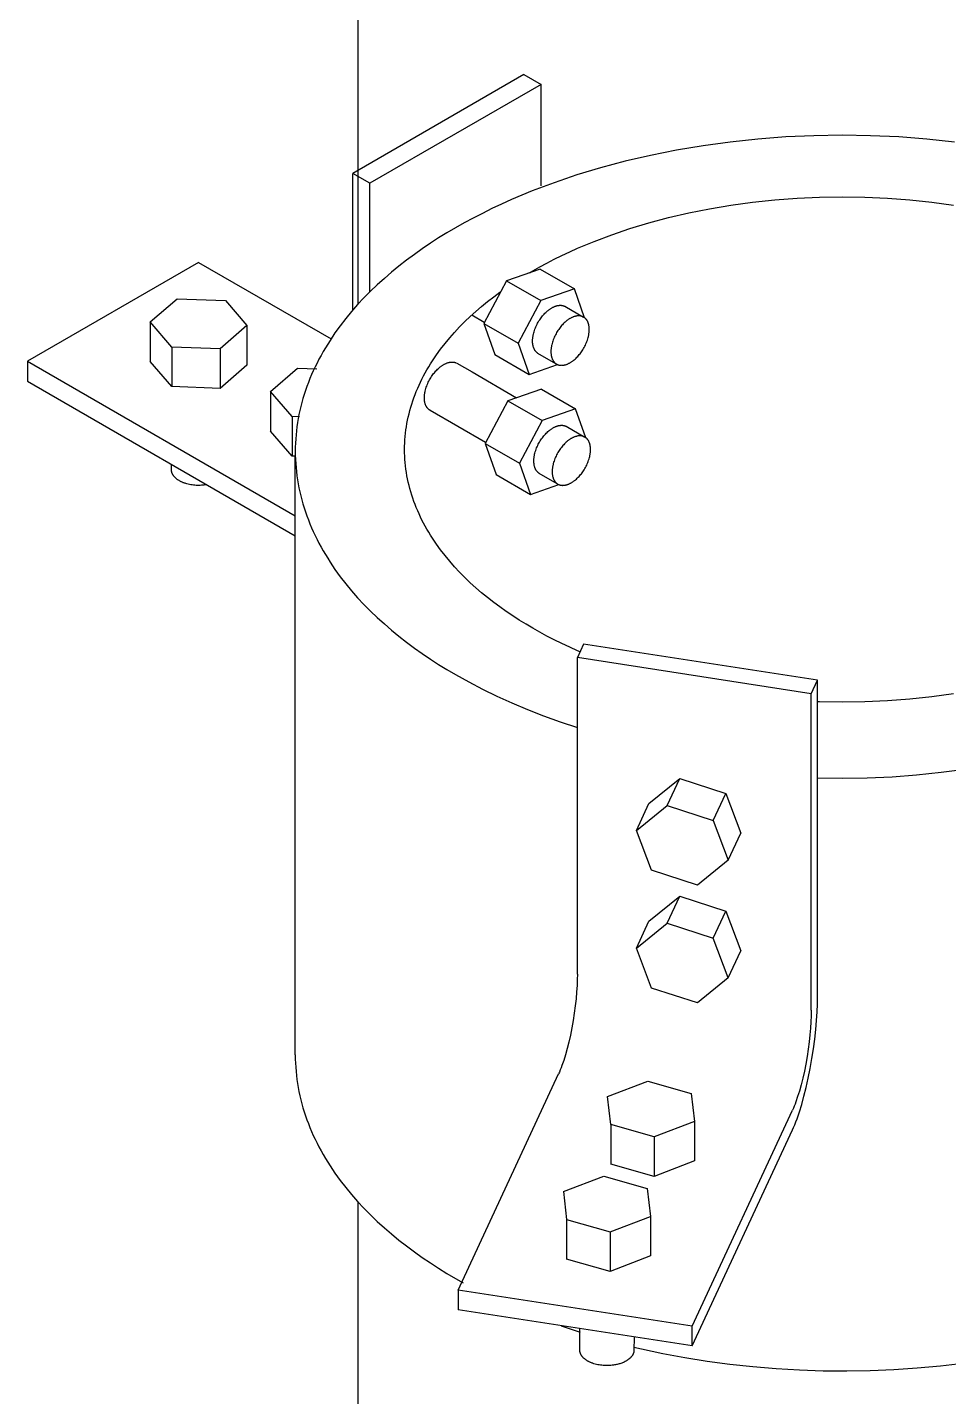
# Model space of a CAD drawing. Header units: millimetres. Extents: x 3.1 to 23.9, y 2.6 to 13.
# Drawn here: x 22.0309 to 22.2211, y 6.3739 to 6.6565 of the extents above; entities that cross this region are included whole.
import ezdxf

# ---------------------------------------------------------------- set-up
doc = ezdxf.new("R2010")
doc.units = ezdxf.units.MM
doc.linetypes.add('ACAD_ISO02W100', pattern=[15, 12, -3])
doc.layers.add('0.2', color=6, linetype='Continuous', lineweight=15)
doc.layers.add('0.3', color=4, linetype='Continuous', lineweight=20)

msp = doc.modelspace()

# ---------------------------------------------------------------- linework, layer by layer
at = {"layer": '0.2', "linetype": 'ACAD_ISO02W100', "lineweight": -3, "ltscale": 0.008}
for p, q in [((22.0992, 7.29625), (22.09914, 6.59927)), ((22.09913, 6.41413), (22.09906, 5.65793))]:
    msp.add_line(p, q, dxfattribs=at)
at = {"layer": '0.3', "lineweight": -3}
for points in [[(22.13346, 6.64675), (22.0981, 6.62634)], [(22.13699, 6.64471), (22.10164, 6.6243)], [(22.13346, 6.64675), (22.13699, 6.64471)], [(22.13699, 6.62381), (22.13699, 6.64471)], [(22.22232, 6.63282), (22.21662, 6.63343), (22.21084, 6.63386), (22.20502, 6.63412), (22.19918, 6.63421), (22.19333, 6.63412), (22.18751, 6.63386), (22.18174, 6.63343), (22.17604, 6.63282), (22.17042, 6.63206), (22.16492, 6.63114), (22.15955, 6.63006), (22.15432, 6.62884), (22.14926, 6.62749), (22.14437, 6.62602), (22.13968, 6.62443), (22.13518, 6.62273), (22.13301, 6.62185), (22.13089, 6.62094), (22.12883, 6.62001), (22.12682, 6.61907), (22.12486, 6.6181), (22.12296, 6.61712), (22.12111, 6.61612), (22.11932, 6.61511)], [(22.0981, 6.5981), (22.0981, 6.62634)], [(22.10164, 6.6243), (22.0981, 6.62634)], [(22.10164, 6.60187), (22.10164, 6.6243)], [(22.13528, 6.60623), (22.13671, 6.60703), (22.13819, 6.60783), (22.13971, 6.60862), (22.14128, 6.60939), (22.14289, 6.61015), (22.14454, 6.61089), (22.14623, 6.61161), (22.14797, 6.61232), (22.15157, 6.61368), (22.15532, 6.61495), (22.15923, 6.61613), (22.16328, 6.61721), (22.16746, 6.61819), (22.17176, 6.61905), (22.17616, 6.61978), (22.18065, 6.6204), (22.18522, 6.62088), (22.18984, 6.62123), (22.19449, 6.62143), (22.19917, 6.6215), (22.20384, 6.62143), (22.2085, 6.62123), (22.21312, 6.62088), (22.21768, 6.6204), (22.22217, 6.61978)], [(22.11932, 6.61511), (22.11756, 6.61407), (22.11584, 6.61301), (22.11413, 6.61191), (22.11246, 6.61078), (22.11082, 6.60962), (22.10922, 6.60843), (22.10765, 6.6072), (22.10612, 6.60595), (22.10463, 6.60467), (22.10318, 6.60335), (22.10178, 6.60201), (22.10042, 6.60064), (22.09912, 6.59925), (22.09787, 6.59782), (22.09667, 6.59637), (22.09553, 6.5949), (22.09444, 6.5934), (22.09342, 6.59188), (22.09293, 6.59112), (22.09246, 6.59034), (22.092, 6.58956), (22.09156, 6.58878), (22.09113, 6.58799), (22.09073, 6.5872), (22.09033, 6.5864), (22.08996, 6.5856), (22.0896, 6.5848), (22.08926, 6.58399), (22.08894, 6.58318), (22.08863, 6.58236), (22.08835, 6.58154), (22.08808, 6.58072), (22.08782, 6.5799), (22.08759, 6.57907), (22.08738, 6.57824), (22.08718, 6.57741), (22.087, 6.57657), (22.08684, 6.57574), (22.0867, 6.5749), (22.08658, 6.57406), (22.08647, 6.57322), (22.08639, 6.57238), (22.08632, 6.57153), (22.08627, 6.57069), (22.08625, 6.56985), (22.08624, 6.569)], [(22.06628, 6.60797), (22.03093, 6.58756)], [(22.06628, 6.60797), (22.09362, 6.59219)], [(22.13679, 6.60659), (22.12985, 6.60418)], [(22.13462, 6.60584), (22.13528, 6.60623)], [(22.13679, 6.60659), (22.14386, 6.60251)], [(22.12985, 6.60418), (22.12519, 6.59535)], [(22.12985, 6.60418), (22.13692, 6.6001)], [(22.14386, 6.60251), (22.13692, 6.6001)], [(22.14597, 6.59655), (22.14386, 6.60251)], [(22.05629, 6.59568), (22.06185, 6.60048)], [(22.06185, 6.60048), (22.07183, 6.60011)], [(22.07183, 6.60011), (22.07625, 6.59493)], [(22.14503, 6.52758), (22.14454, 6.52779), (22.14289, 6.52853), (22.14128, 6.52929), (22.13971, 6.53006), (22.13819, 6.53084), (22.13671, 6.53164), (22.13528, 6.53245), (22.13388, 6.53328), (22.13249, 6.53413), (22.13113, 6.53501), (22.1298, 6.53592), (22.12848, 6.53685), (22.1272, 6.5378), (22.12594, 6.53878), (22.12472, 6.53978), (22.12353, 6.54081), (22.12237, 6.54186), (22.12125, 6.54293), (22.12016, 6.54403), (22.11912, 6.54514), (22.11812, 6.54628), (22.11716, 6.54744), (22.11625, 6.54862), (22.11538, 6.54982), (22.11456, 6.55103), (22.11417, 6.55165), (22.11379, 6.55227), (22.11342, 6.55289), (22.11307, 6.55351), (22.11273, 6.55415), (22.1124, 6.55478), (22.11209, 6.55542), (22.11179, 6.55606), (22.11151, 6.5567), (22.11123, 6.55735), (22.11098, 6.558), (22.11073, 6.55865), (22.1105, 6.5593), (22.11029, 6.55996), (22.11008, 6.56062), (22.1099, 6.56128), (22.10973, 6.56195), (22.10957, 6.56261), (22.10943, 6.56328), (22.1093, 6.56395), (22.10918, 6.56462), (22.10909, 6.56529), (22.109, 6.56597), (22.10894, 6.56664), (22.10888, 6.56731), (22.10884, 6.56799), (22.10882, 6.56866), (22.10881, 6.56934), (22.10882, 6.57001), (22.10884, 6.57069), (22.10888, 6.57136), (22.10894, 6.57204), (22.109, 6.57271), (22.10909, 6.57338), (22.10918, 6.57406), (22.1093, 6.57473), (22.10943, 6.5754), (22.10957, 6.57606), (22.10973, 6.57673), (22.1099, 6.57739), (22.11008, 6.57806), (22.11029, 6.57872), (22.1105, 6.57937), (22.11073, 6.58003), (22.11098, 6.58068), (22.11123, 6.58133), (22.11151, 6.58198), (22.11179, 6.58262), (22.11209, 6.58326), (22.1124, 6.5839), (22.11273, 6.58453), (22.11307, 6.58516), (22.11342, 6.58579), (22.11379, 6.58641), (22.11417, 6.58703), (22.11456, 6.58764), (22.11538, 6.58886), (22.11625, 6.59006), (22.11716, 6.59124), (22.11812, 6.5924), (22.11912, 6.59353), (22.12016, 6.59465), (22.12125, 6.59575), (22.12237, 6.59682), (22.12353, 6.59787), (22.12472, 6.5989), (22.12594, 6.5999), (22.1272, 6.60088), (22.12848, 6.60183), (22.12869, 6.60198)], [(22.13692, 6.6001), (22.13226, 6.59127)], [(22.12525, 6.5956), (22.12267, 6.59709)], [(22.13635, 6.58919), (22.13632, 6.58922), (22.13628, 6.58925), (22.13624, 6.58927), (22.1362, 6.5893), (22.13616, 6.58933), (22.13613, 6.58936), (22.13609, 6.58939), (22.13606, 6.58942), (22.13603, 6.58945), (22.13599, 6.58948), (22.13596, 6.58952), (22.13593, 6.58955), (22.1359, 6.58958), (22.13587, 6.58962), (22.13584, 6.58965), (22.13581, 6.58969), (22.13577, 6.58975), (22.13572, 6.58982), (22.13568, 6.58988), (22.13564, 6.58995), (22.1356, 6.59002), (22.13556, 6.5901), (22.13553, 6.59018), (22.13549, 6.59026), (22.13546, 6.59034), (22.13543, 6.59043), (22.1354, 6.59051), (22.13538, 6.5906), (22.13535, 6.5907), (22.13533, 6.59079), (22.13531, 6.59089), (22.13529, 6.59099), (22.13528, 6.5911), (22.13526, 6.5912), (22.13525, 6.59131), (22.13525, 6.59142), (22.13524, 6.59153), (22.13524, 6.59165), (22.13524, 6.59176), (22.13524, 6.59188), (22.13524, 6.592), (22.13525, 6.59212), (22.13526, 6.59225), (22.13527, 6.59237), (22.13529, 6.5925), (22.1353, 6.59262), (22.13532, 6.59275), (22.13535, 6.59288), (22.13537, 6.59301), (22.1354, 6.59314), (22.13547, 6.5934), (22.13554, 6.59366), (22.13562, 6.59392), (22.13571, 6.59418), (22.13581, 6.59444), (22.13592, 6.5947), (22.13604, 6.59495), (22.13616, 6.5952), (22.13628, 6.59544), (22.13642, 6.59567), (22.13655, 6.5959), (22.1367, 6.59612), (22.13684, 6.59633), (22.13699, 6.59654), (22.13714, 6.59673), (22.13729, 6.59692), (22.13745, 6.59711), (22.13761, 6.5973), (22.13779, 6.59748), (22.13796, 6.59765), (22.13815, 6.59782), (22.13833, 6.59798), (22.13843, 6.59806), (22.13852, 6.59814), (22.13862, 6.59821), (22.13872, 6.59828), (22.13882, 6.59835), (22.13892, 6.59842), (22.13902, 6.59848), (22.13912, 6.59854), (22.13922, 6.5986), (22.13932, 6.59866), (22.13942, 6.59871), (22.13952, 6.59876), (22.13963, 6.59881), (22.13973, 6.59885), (22.13983, 6.59889), (22.13993, 6.59893), (22.14003, 6.59897), (22.14013, 6.599), (22.14023, 6.59903), (22.14033, 6.59905), (22.14042, 6.59907), (22.14052, 6.59909), (22.14062, 6.5991), (22.14071, 6.59911), (22.14076, 6.59912), (22.1408, 6.59912), (22.14085, 6.59912), (22.1409, 6.59913), (22.14094, 6.59913), (22.14099, 6.59913), (22.14103, 6.59913), (22.14108, 6.59912), (22.14112, 6.59912), (22.14116, 6.59912), (22.14121, 6.59911), (22.14125, 6.59911), (22.14129, 6.5991), (22.14134, 6.5991), (22.14138, 6.59909), (22.14142, 6.59908), (22.14146, 6.59907), (22.1415, 6.59906), (22.14154, 6.59905), (22.14158, 6.59904), (22.14162, 6.59903), (22.14166, 6.59902), (22.14169, 6.599), (22.14173, 6.59899), (22.14177, 6.59897), (22.14181, 6.59896), (22.14184, 6.59894), (22.14188, 6.59893), (22.14191, 6.59891), (22.14195, 6.59889), (22.14198, 6.59887), (22.14201, 6.59885)], [(22.14191, 6.59891), (22.14578, 6.59668)], [(22.06072, 6.5905), (22.05629, 6.59568)], [(22.05629, 6.59568), (22.05629, 6.58751)], [(22.07625, 6.59493), (22.0707, 6.59013)], [(22.07625, 6.59493), (22.07625, 6.58676)], [(22.12519, 6.59535), (22.12746, 6.58893)], [(22.12519, 6.59535), (22.13226, 6.59127)], [(22.13226, 6.59127), (22.13453, 6.58485)], [(22.06072, 6.5905), (22.06072, 6.58234)], [(22.0707, 6.59013), (22.06072, 6.5905)], [(22.0707, 6.59013), (22.0707, 6.58196)], [(22.12746, 6.58893), (22.13453, 6.58485)], [(22.13627, 6.58925), (22.13994, 6.58713)], [(22.13652, 6.5891), (22.13652, 6.5891)], [(22.03093, 6.58756), (22.08624, 6.55563)], [(22.03093, 6.58756), (22.03093, 6.58348)], [(22.03447, 6.58552), (22.03446, 6.58552)], [(22.06072, 6.58234), (22.05629, 6.58751)], [(22.07625, 6.58676), (22.0707, 6.58196)], [(22.08115, 6.58133), (22.08671, 6.58613)], [(22.08671, 6.58613), (22.09067, 6.58598)], [(22.11411, 6.57742), (22.11406, 6.57745), (22.11401, 6.57748), (22.11396, 6.57751), (22.11391, 6.57754), (22.11387, 6.57757), (22.11382, 6.57761), (22.11378, 6.57764), (22.11374, 6.57768), (22.11369, 6.57772), (22.11365, 6.57776), (22.11362, 6.5778), (22.11358, 6.57784), (22.11354, 6.57788), (22.11351, 6.57793), (22.11347, 6.57797), (22.11343, 6.57803), (22.11338, 6.57809), (22.11334, 6.57816), (22.1133, 6.57823), (22.11326, 6.5783), (22.11322, 6.57838), (22.11319, 6.57846), (22.11315, 6.57854), (22.11312, 6.57862), (22.11309, 6.5787), (22.11306, 6.57879), (22.11304, 6.57888), (22.11301, 6.57898), (22.11299, 6.57907), (22.11297, 6.57917), (22.11295, 6.57927), (22.11294, 6.57938), (22.11292, 6.57948), (22.11291, 6.57959), (22.11291, 6.5797), (22.1129, 6.57981), (22.1129, 6.57993), (22.1129, 6.58004), (22.1129, 6.58016), (22.1129, 6.58028), (22.11291, 6.5804), (22.11292, 6.58052), (22.11293, 6.58065), (22.11295, 6.58077), (22.11296, 6.5809), (22.11298, 6.58103), (22.11301, 6.58116), (22.11303, 6.58129), (22.11306, 6.58142), (22.11312, 6.58168), (22.1132, 6.58194), (22.11328, 6.5822), (22.11337, 6.58246), (22.11347, 6.58272), (22.11358, 6.58298), (22.1137, 6.58323), (22.11382, 6.58348), (22.11394, 6.58372), (22.11408, 6.58395), (22.11421, 6.58418), (22.11436, 6.5844), (22.1145, 6.58461), (22.11465, 6.58482), (22.1148, 6.58501), (22.11495, 6.5852), (22.11511, 6.58539), (22.11527, 6.58557), (22.11545, 6.58575), (22.11562, 6.58593), (22.11581, 6.5861), (22.11599, 6.58626), (22.11609, 6.58634), (22.11618, 6.58641), (22.11628, 6.58649), (22.11638, 6.58656), (22.11648, 6.58663), (22.11658, 6.5867), (22.11668, 6.58676), (22.11678, 6.58682), (22.11688, 6.58688), (22.11698, 6.58694), (22.11708, 6.58699), (22.11718, 6.58704), (22.11729, 6.58709), (22.11739, 6.58713), (22.11749, 6.58717), (22.11759, 6.58721), (22.11769, 6.58725), (22.11779, 6.58728), (22.11789, 6.5873), (22.11799, 6.58733), (22.11808, 6.58735), (22.11818, 6.58737), (22.11828, 6.58738), (22.11837, 6.58739), (22.11842, 6.5874), (22.11846, 6.5874), (22.11851, 6.5874), (22.11856, 6.5874), (22.1186, 6.58741), (22.11865, 6.58741), (22.11869, 6.5874), (22.11874, 6.5874), (22.11878, 6.5874), (22.11882, 6.5874), (22.11887, 6.58739), (22.11891, 6.58739), (22.11895, 6.58738), (22.119, 6.58738), (22.11904, 6.58737), (22.11908, 6.58736), (22.11912, 6.58735), (22.11916, 6.58734), (22.1192, 6.58733), (22.11924, 6.58732), (22.11928, 6.58731), (22.11932, 6.58729), (22.11935, 6.58728), (22.11939, 6.58727), (22.11943, 6.58725), (22.11947, 6.58724), (22.1195, 6.58722), (22.11952, 6.58721)], [(22.11961, 6.58717), (22.12275, 6.58536)], [(22.12275, 6.58536), (22.13194, 6.58005)], [(22.13453, 6.58485), (22.14039, 6.58688)], [(22.03093, 6.58348), (22.08624, 6.55154)], [(22.0707, 6.58196), (22.06072, 6.58234)], [(22.08558, 6.57615), (22.08115, 6.58133)], [(22.08115, 6.58133), (22.08115, 6.57316)], [(22.13705, 6.58182), (22.13011, 6.57941)], [(22.13705, 6.58182), (22.14412, 6.57774)], [(22.12551, 6.57083), (22.11411, 6.57742)], [(22.13011, 6.57941), (22.12545, 6.57058)], [(22.13011, 6.57941), (22.13718, 6.57533)], [(22.14412, 6.57774), (22.13718, 6.57533)], [(22.14623, 6.57178), (22.14412, 6.57774)], [(22.08558, 6.57615), (22.08558, 6.56799)], [(22.08708, 6.57609), (22.08558, 6.57615)], [(22.13718, 6.57533), (22.13252, 6.5665)], [(22.13662, 6.56443), (22.13658, 6.56445), (22.13654, 6.56448), (22.1365, 6.5645), (22.13646, 6.56453), (22.13643, 6.56456), (22.13639, 6.56459), (22.13635, 6.56462), (22.13632, 6.56465), (22.13629, 6.56468), (22.13625, 6.56471), (22.13622, 6.56475), (22.13619, 6.56478), (22.13616, 6.56481), (22.13613, 6.56485), (22.1361, 6.56488), (22.13607, 6.56492), (22.13603, 6.56498), (22.13599, 6.56505), (22.13594, 6.56511), (22.1359, 6.56518), (22.13586, 6.56525), (22.13583, 6.56533), (22.13579, 6.56541), (22.13576, 6.56549), (22.13572, 6.56557), (22.13569, 6.56566), (22.13567, 6.56574), (22.13564, 6.56584), (22.13561, 6.56593), (22.13559, 6.56602), (22.13557, 6.56612), (22.13555, 6.56622), (22.13554, 6.56633), (22.13553, 6.56643), (22.13552, 6.56654), (22.13551, 6.56665), (22.1355, 6.56676), (22.1355, 6.56688), (22.1355, 6.56699), (22.1355, 6.56711), (22.1355, 6.56723), (22.13551, 6.56735), (22.13552, 6.56748), (22.13553, 6.5676), (22.13555, 6.56773), (22.13557, 6.56785), (22.13559, 6.56798), (22.13561, 6.56811), (22.13564, 6.56824), (22.13566, 6.56837), (22.13573, 6.56863), (22.1358, 6.56889), (22.13588, 6.56915), (22.13597, 6.56941), (22.13607, 6.56967), (22.13618, 6.56993), (22.1363, 6.57018), (22.13642, 6.57043), (22.13655, 6.57067), (22.13668, 6.5709), (22.13682, 6.57113), (22.13696, 6.57135), (22.1371, 6.57156), (22.13725, 6.57177), (22.1374, 6.57196), (22.13755, 6.57215), (22.13771, 6.57234), (22.13788, 6.57253), (22.13805, 6.57271), (22.13822, 6.57288), (22.13841, 6.57305), (22.13859, 6.57321), (22.13869, 6.57329), (22.13879, 6.57337), (22.13888, 6.57344), (22.13898, 6.57351), (22.13908, 6.57358), (22.13918, 6.57365), (22.13928, 6.57371), (22.13938, 6.57377), (22.13948, 6.57383), (22.13958, 6.57389), (22.13968, 6.57394), (22.13979, 6.57399), (22.13989, 6.57404), (22.13999, 6.57408), (22.14009, 6.57413), (22.14019, 6.57416), (22.14029, 6.5742), (22.14039, 6.57423), (22.14049, 6.57426), (22.14059, 6.57428), (22.14069, 6.5743), (22.14078, 6.57432), (22.14088, 6.57433), (22.14097, 6.57434), (22.14102, 6.57435), (22.14107, 6.57435), (22.14111, 6.57435), (22.14116, 6.57436), (22.1412, 6.57436), (22.14125, 6.57436), (22.14129, 6.57436), (22.14134, 6.57435), (22.14138, 6.57435), (22.14143, 6.57435), (22.14147, 6.57434), (22.14151, 6.57434), (22.14156, 6.57433), (22.1416, 6.57433), (22.14164, 6.57432), (22.14168, 6.57431), (22.14172, 6.5743), (22.14176, 6.57429), (22.1418, 6.57428), (22.14184, 6.57427), (22.14188, 6.57426), (22.14192, 6.57425), (22.14196, 6.57423), (22.14199, 6.57422), (22.14203, 6.5742), (22.14207, 6.57419), (22.1421, 6.57417), (22.14214, 6.57416), (22.14217, 6.57414), (22.14221, 6.57412), (22.14224, 6.5741), (22.14228, 6.57408)], [(22.14217, 6.57414), (22.14604, 6.57191)], [(22.08558, 6.56799), (22.08115, 6.57316)], [(22.08624, 6.569), (22.08625, 6.56816), (22.08627, 6.56731), (22.08632, 6.56647), (22.08639, 6.56563), (22.08647, 6.56479), (22.08658, 6.56394), (22.0867, 6.56311), (22.08684, 6.56227), (22.087, 6.56143), (22.08718, 6.5606), (22.08738, 6.55976), (22.08759, 6.55893), (22.08782, 6.55811), (22.08808, 6.55728), (22.08835, 6.55646), (22.08863, 6.55564), (22.08894, 6.55482), (22.08926, 6.55401), (22.0896, 6.5532), (22.08996, 6.5524), (22.09033, 6.5516), (22.09073, 6.5508), (22.09113, 6.55001), (22.09156, 6.54922), (22.092, 6.54844), (22.09246, 6.54766), (22.09293, 6.54689), (22.09342, 6.54612), (22.09444, 6.5446), (22.09553, 6.5431), (22.09667, 6.54163), (22.09787, 6.54018), (22.09912, 6.53876), (22.10042, 6.53736), (22.10178, 6.53599), (22.10318, 6.53465), (22.10463, 6.53334), (22.10612, 6.53205), (22.10765, 6.5308), (22.10922, 6.52958), (22.11082, 6.52838), (22.11246, 6.52722), (22.11413, 6.52609), (22.11584, 6.52499), (22.11756, 6.52393), (22.11932, 6.52289), (22.12204, 6.52137), (22.12488, 6.51989), (22.12785, 6.51845), (22.13094, 6.51704), (22.13415, 6.51569), (22.13748, 6.51438), (22.14092, 6.51314), (22.14448, 6.51195)], [(22.12545, 6.57058), (22.12772, 6.56416)], [(22.12545, 6.57058), (22.13252, 6.5665)], [(22.06797, 6.56209), (22.06792, 6.56208), (22.06776, 6.56206), (22.0676, 6.56203), (22.06735, 6.562), (22.0671, 6.56198), (22.06685, 6.56196), (22.06659, 6.56194), (22.06632, 6.56194), (22.06605, 6.56194), (22.06578, 6.56195), (22.0655, 6.56197), (22.06523, 6.562), (22.06495, 6.56203), (22.06468, 6.56207), (22.06441, 6.56212), (22.06414, 6.56218), (22.06387, 6.56225), (22.06362, 6.56233), (22.06349, 6.56237), (22.06336, 6.56241), (22.06324, 6.56245), (22.06312, 6.5625), (22.063, 6.56255), (22.06289, 6.5626), (22.06277, 6.56265), (22.06266, 6.5627), (22.06255, 6.56276), (22.06245, 6.56281), (22.06234, 6.56287), (22.06224, 6.56293), (22.06215, 6.56299), (22.06205, 6.56305), (22.06196, 6.56311), (22.06187, 6.56318), (22.06179, 6.56324), (22.0617, 6.5633), (22.06163, 6.56337), (22.06155, 6.56344), (22.06148, 6.5635), (22.06141, 6.56357), (22.06134, 6.56364), (22.06128, 6.56371), (22.06122, 6.56378), (22.06117, 6.56385), (22.06111, 6.56392), (22.06107, 6.56399), (22.06102, 6.56406), (22.06098, 6.56413), (22.06094, 6.5642), (22.0609, 6.56427), (22.06087, 6.56434), (22.06084, 6.56441), (22.06082, 6.56445), (22.0608, 6.5645), (22.06078, 6.56454), (22.06077, 6.56459), (22.06075, 6.56464), (22.06074, 6.56469), (22.06073, 6.56473), (22.06072, 6.56478), (22.06071, 6.56483), (22.0607, 6.56488), (22.06069, 6.56493), (22.06069, 6.56498), (22.06068, 6.56503), (22.06068, 6.56508), (22.06068, 6.56513), (22.06067, 6.56631)], [(22.08625, 6.56796), (22.08558, 6.56799)], [(22.08624, 6.44438), (22.08624, 6.56796)], [(22.13252, 6.5665), (22.13479, 6.56008)], [(22.12772, 6.56416), (22.13479, 6.56008)], [(22.13653, 6.56448), (22.14021, 6.56236)], [(22.13679, 6.56433), (22.13678, 6.56433)], [(22.13479, 6.56008), (22.14065, 6.56211)], [(22.14577, 6.5292), (22.14448, 6.52641)], [(22.19407, 6.52172), (22.14577, 6.5292)], [(22.14448, 6.46109), (22.14448, 6.52641)], [(22.19278, 6.51894), (22.14448, 6.52641)], [(22.19278, 6.51894), (22.19407, 6.52172)], [(22.19407, 6.4564), (22.19407, 6.52172)], [(22.19278, 6.45362), (22.19278, 6.51894)], [(22.22217, 6.51889), (22.21768, 6.51828), (22.21312, 6.5178), (22.2085, 6.51745), (22.20384, 6.51724), (22.19917, 6.51717), (22.19449, 6.51724), (22.19407, 6.51726)], [(22.22454, 6.50333), (22.21957, 6.50266), (22.21453, 6.50213), (22.20944, 6.50174), (22.20431, 6.50151), (22.19917, 6.50144), (22.19407, 6.50151)], [(22.15926, 6.49627), (22.16563, 6.50143)], [(22.16304, 6.49585), (22.16563, 6.50143)], [(22.16563, 6.50143), (22.17511, 6.49836)], [(22.17252, 6.49279), (22.17511, 6.49836)], [(22.17511, 6.49836), (22.17821, 6.49015)], [(22.15667, 6.4907), (22.15926, 6.49627)], [(22.15667, 6.4907), (22.16304, 6.49585)], [(22.16304, 6.49585), (22.17252, 6.49279)], [(22.17252, 6.49279), (22.17562, 6.48457)], [(22.15977, 6.48249), (22.15667, 6.4907)], [(22.17562, 6.48457), (22.17821, 6.49015)], [(22.17562, 6.48457), (22.16925, 6.47942)], [(22.16925, 6.47942), (22.15977, 6.48249)], [(22.15926, 6.47199), (22.16563, 6.47714)], [(22.16304, 6.47156), (22.16563, 6.47714)], [(22.16563, 6.47714), (22.17511, 6.47408)], [(22.17252, 6.4685), (22.17511, 6.47408)], [(22.17511, 6.47408), (22.17821, 6.46586)], [(22.15667, 6.46641), (22.15926, 6.47199)], [(22.15667, 6.46641), (22.16304, 6.47156)], [(22.16304, 6.47156), (22.17252, 6.4685)], [(22.15977, 6.4582), (22.15667, 6.46641)], [(22.17562, 6.46029), (22.17252, 6.4685)], [(22.17562, 6.46029), (22.17821, 6.46586)], [(22.14448, 6.46109), (22.14446, 6.45995), (22.14442, 6.45872), (22.14433, 6.45739), (22.14421, 6.45599), (22.14405, 6.45453), (22.14385, 6.45302), (22.14361, 6.4515), (22.14334, 6.44998), (22.14305, 6.44849), (22.14272, 6.44705), (22.14238, 6.44569), (22.14203, 6.44441), (22.14167, 6.44325), (22.1413, 6.4422), (22.14112, 6.44172), (22.14095, 6.44128), (22.14077, 6.44086), (22.1406, 6.44048)], [(22.16925, 6.45514), (22.15977, 6.4582)], [(22.17562, 6.46029), (22.16925, 6.45514)], [(22.18889, 6.42892), (22.18912, 6.42943), (22.18936, 6.42999), (22.1896, 6.43058), (22.18984, 6.43122), (22.19032, 6.43262), (22.1908, 6.43417), (22.19127, 6.43587), (22.19173, 6.43769), (22.19216, 6.4396), (22.19255, 6.44159), (22.19291, 6.44362), (22.19323, 6.44565), (22.19349, 6.44766), (22.19371, 6.44961), (22.19387, 6.45148), (22.19398, 6.45325), (22.19405, 6.45489), (22.19407, 6.4564)], [(22.19278, 6.45362), (22.19276, 6.45248), (22.19271, 6.45125), (22.19263, 6.44992), (22.1925, 6.44852), (22.19234, 6.44706), (22.19214, 6.44555), (22.19191, 6.44403), (22.19164, 6.44251), (22.19134, 6.44101), (22.19102, 6.43958), (22.19068, 6.43821), (22.19032, 6.43694), (22.18996, 6.43578), (22.1896, 6.43473), (22.18942, 6.43425), (22.18924, 6.4338), (22.18907, 6.43339), (22.18889, 6.433)], [(22.08624, 6.44438), (22.08625, 6.44353), (22.08627, 6.44269), (22.08632, 6.44185), (22.08639, 6.441), (22.08647, 6.44016), (22.08658, 6.43932), (22.0867, 6.43848), (22.08684, 6.43764), (22.087, 6.43681), (22.08718, 6.43597), (22.08738, 6.43514), (22.08759, 6.43431), (22.08782, 6.43348), (22.08808, 6.43266), (22.08835, 6.43184), (22.08863, 6.43102), (22.08894, 6.4302), (22.08926, 6.42939), (22.0896, 6.42858), (22.08996, 6.42777), (22.09033, 6.42697), (22.09073, 6.42618), (22.09113, 6.42539), (22.09156, 6.4246), (22.092, 6.42381), (22.09246, 6.42304), (22.09293, 6.42226), (22.09342, 6.4215), (22.09444, 6.41998), (22.09553, 6.41848), (22.09667, 6.41701), (22.09787, 6.41556), (22.09912, 6.41413), (22.10042, 6.41274), (22.10178, 6.41137), (22.10318, 6.41003), (22.10463, 6.40871), (22.10612, 6.40743), (22.10765, 6.40618), (22.10922, 6.40495), (22.11082, 6.40376), (22.11246, 6.4026), (22.11413, 6.40147), (22.11584, 6.40037), (22.11756, 6.3993), (22.11932, 6.39827), (22.12091, 6.39737)], [(22.11989, 6.39586), (22.1406, 6.44048)], [(22.15072, 6.43579), (22.15903, 6.439)], [(22.15903, 6.439), (22.168, 6.43644)], [(22.15137, 6.43003), (22.15072, 6.43579)], [(22.168, 6.43644), (22.16865, 6.43068)], [(22.16819, 6.38839), (22.18889, 6.433)], [(22.16033, 6.42748), (22.15137, 6.43003)], [(22.15137, 6.43003), (22.15137, 6.42187)], [(22.16865, 6.43068), (22.16033, 6.42748)], [(22.16865, 6.43068), (22.16865, 6.42252)], [(22.16033, 6.42748), (22.16033, 6.41931)], [(22.16819, 6.38431), (22.18889, 6.42892)], [(22.16033, 6.41931), (22.15137, 6.42187)], [(22.16865, 6.42252), (22.16033, 6.41931)], [(22.14161, 6.41618), (22.14993, 6.41938)], [(22.14993, 6.41938), (22.1589, 6.41683)], [(22.14161, 6.41618), (22.14226, 6.41041), (22.15123, 6.40786), (22.15955, 6.41106)], [(22.1589, 6.41683), (22.15955, 6.41106)], [(22.14226, 6.41041), (22.14226, 6.40225)], [(22.15955, 6.41106), (22.15955, 6.4029)], [(22.15123, 6.40786), (22.15123, 6.39969)], [(22.15123, 6.39969), (22.14226, 6.40225)], [(22.15955, 6.4029), (22.15123, 6.39969)], [(22.16819, 6.38839), (22.11989, 6.39586)], [(22.11989, 6.39586), (22.11989, 6.39178)], [(22.16819, 6.38431), (22.11989, 6.39178)], [(22.14113, 6.38844), (22.14508, 6.38714)], [(22.145, 6.38325), (22.14498, 6.3879)], [(22.16819, 6.38431), (22.16819, 6.38839)], [(22.15618, 6.38616), (22.15617, 6.38336)], [(22.15617, 6.38336), (22.15617, 6.3833), (22.15616, 6.38324), (22.15615, 6.38317), (22.15614, 6.38311), (22.15612, 6.38305), (22.15611, 6.38298), (22.15609, 6.38292), (22.15607, 6.38286), (22.15605, 6.3828), (22.15602, 6.38273), (22.15599, 6.38267), (22.15597, 6.38261), (22.15593, 6.38255), (22.1559, 6.38248), (22.15586, 6.38242), (22.15583, 6.38236), (22.15579, 6.3823), (22.15574, 6.38224), (22.1557, 6.38218), (22.15565, 6.38212), (22.1556, 6.38206), (22.15555, 6.382), (22.1555, 6.38195), (22.15544, 6.38189), (22.15539, 6.38183), (22.15533, 6.38178), (22.15527, 6.38172), (22.1552, 6.38167), (22.15514, 6.38161), (22.15507, 6.38156), (22.155, 6.38151), (22.15493, 6.38146), (22.15486, 6.38141), (22.15479, 6.38136), (22.15471, 6.38131), (22.15464, 6.38126), (22.15448, 6.38117), (22.15432, 6.38108), (22.15415, 6.381), (22.15398, 6.38092), (22.15381, 6.38085), (22.15363, 6.38078), (22.15345, 6.38071), (22.15327, 6.38065), (22.15308, 6.3806), (22.1529, 6.38055), (22.15271, 6.3805), (22.15253, 6.38046), (22.15234, 6.38042), (22.15215, 6.38039), (22.15191, 6.38035), (22.15166, 6.38032), (22.15141, 6.38029), (22.15115, 6.38027), (22.15088, 6.38026), (22.15061, 6.38026), (22.15034, 6.38026), (22.15006, 6.38027), (22.14979, 6.38029), (22.14951, 6.38032), (22.14923, 6.38035), (22.14896, 6.38039), (22.14868, 6.38045), (22.14841, 6.38051), (22.14815, 6.38058), (22.14789, 6.38065), (22.14777, 6.38069), (22.14764, 6.38074), (22.14752, 6.38078), (22.1474, 6.38083), (22.14728, 6.38088), (22.14717, 6.38093), (22.14705, 6.38098), (22.14694, 6.38103), (22.14684, 6.38108), (22.14673, 6.38114), (22.14663, 6.3812), (22.14653, 6.38126), (22.14643, 6.38132), (22.14634, 6.38138), (22.14625, 6.38144), (22.14616, 6.3815), (22.14608, 6.38156), (22.146, 6.38163), (22.14592, 6.38169), (22.14585, 6.38176), (22.14578, 6.38183), (22.14571, 6.38189), (22.14565, 6.38196), (22.14558, 6.38203), (22.14553, 6.3821), (22.14547, 6.38217), (22.14542, 6.38223), (22.14537, 6.3823), (22.14533, 6.38237), (22.14528, 6.38244), (22.14524, 6.38251), (22.14521, 6.38258), (22.14519, 6.38262), (22.14517, 6.38266), (22.14515, 6.38271), (22.14513, 6.38275), (22.14511, 6.38279), (22.1451, 6.38284), (22.14508, 6.38288), (22.14507, 6.38293), (22.14505, 6.38297), (22.14504, 6.38302), (22.14503, 6.38306), (22.14502, 6.38311), (22.14501, 6.38316), (22.145, 6.3832), (22.145, 6.38325), (22.14499, 6.3833)], [(22.15617, 6.3841), (22.1577, 6.38373), (22.16213, 6.38278), (22.16665, 6.38193), (22.17127, 6.38119), (22.17595, 6.38056), (22.1807, 6.38005), (22.18551, 6.37965), (22.19035, 6.37937), (22.19521, 6.37921), (22.20009, 6.37917), (22.20496, 6.37926), (22.20982, 6.37946), (22.21464, 6.37978), (22.21943, 6.38023), (22.22416, 6.38079)]]:
    msp.add_lwpolyline(points, dxfattribs=at)
for points in [[(22.14636, 6.59616), (22.14631, 6.59622), (22.14629, 6.59625), (22.14626, 6.59628), (22.14624, 6.59631), (22.14621, 6.59633), (22.14619, 6.59636), (22.14616, 6.59639), (22.14613, 6.59641), (22.1461, 6.59644), (22.14608, 6.59646), (22.14605, 6.59649), (22.14602, 6.59651), (22.14599, 6.59654), (22.14596, 6.59656), (22.14593, 6.59658), (22.1459, 6.5966), (22.14586, 6.59663), (22.14583, 6.59665), (22.1458, 6.59667), (22.14576, 6.59669), (22.14573, 6.5967), (22.1457, 6.59672), (22.14566, 6.59674), (22.14563, 6.59676), (22.14559, 6.59677), (22.14555, 6.59679), (22.14552, 6.5968), (22.14548, 6.59682), (22.14544, 6.59683), (22.1454, 6.59684), (22.14536, 6.59686), (22.14532, 6.59687), (22.14528, 6.59688), (22.14524, 6.59689), (22.1452, 6.5969), (22.14516, 6.5969), (22.14512, 6.59691), (22.14508, 6.59692), (22.14503, 6.59692), (22.14499, 6.59693), (22.14495, 6.59693), (22.1449, 6.59694), (22.14486, 6.59694), (22.14482, 6.59694), (22.14477, 6.59694), (22.14473, 6.59694), (22.14468, 6.59694), (22.14463, 6.59694), (22.14459, 6.59694), (22.14454, 6.59693), (22.1445, 6.59693), (22.1444, 6.59692), (22.1443, 6.5969), (22.14421, 6.59689), (22.14411, 6.59687), (22.14401, 6.59684), (22.14391, 6.59681), (22.14381, 6.59678), (22.14371, 6.59675), (22.14361, 6.59671), (22.14351, 6.59667), (22.14341, 6.59663), (22.14331, 6.59658), (22.14321, 6.59653), (22.1431, 6.59647), (22.143, 6.59642), (22.1429, 6.59636), (22.1428, 6.5963), (22.1427, 6.59623), (22.1426, 6.59617), (22.1425, 6.5961), (22.14241, 6.59603), (22.14231, 6.59595), (22.14221, 6.59588), (22.14212, 6.5958), (22.14193, 6.59563), (22.14175, 6.59547), (22.14157, 6.59529), (22.1414, 6.59511), (22.14123, 6.59493), (22.14107, 6.59474), (22.14092, 6.59455), (22.14077, 6.59435), (22.14062, 6.59415), (22.14048, 6.59394), (22.14034, 6.59372), (22.1402, 6.59349), (22.14007, 6.59325), (22.13994, 6.59301), (22.13982, 6.59277), (22.1397, 6.59251), (22.1396, 6.59226), (22.1395, 6.592), (22.1394, 6.59174), (22.13932, 6.59148), (22.13925, 6.59121), (22.13919, 6.59095), (22.13916, 6.59082), (22.13913, 6.59069), (22.13911, 6.59057), (22.13909, 6.59044), (22.13907, 6.59031), (22.13906, 6.59019), (22.13904, 6.59006), (22.13903, 6.58994), (22.13903, 6.58982), (22.13902, 6.5897), (22.13902, 6.58958), (22.13902, 6.58946), (22.13902, 6.58935), (22.13903, 6.58924), (22.13904, 6.58913), (22.13905, 6.58902), (22.13906, 6.58891), (22.13908, 6.58881), (22.13909, 6.58871), (22.13911, 6.58861), (22.13914, 6.58851), (22.13916, 6.58842), (22.13919, 6.58833), (22.13922, 6.58824), (22.13925, 6.58816), (22.13928, 6.58807), (22.13931, 6.58799), (22.13935, 6.58791), (22.13939, 6.58784), (22.13942, 6.58777), (22.13947, 6.5877), (22.13951, 6.58763), (22.13955, 6.58757), (22.1396, 6.58751), (22.13964, 6.58745), (22.13967, 6.58742), (22.13969, 6.58739), (22.13972, 6.58736), (22.13974, 6.58733), (22.13977, 6.58731), (22.13979, 6.58728), (22.13982, 6.58725), (22.13985, 6.58723), (22.13988, 6.5872), (22.13991, 6.58718), (22.13994, 6.58715), (22.13997, 6.58713), (22.14, 6.58711), (22.14003, 6.58708), (22.14006, 6.58706), (22.14009, 6.58704), (22.14012, 6.58702), (22.14016, 6.587), (22.14019, 6.58698), (22.14022, 6.58696), (22.14026, 6.58694), (22.14029, 6.58693), (22.14033, 6.58691), (22.14036, 6.58689), (22.1404, 6.58688), (22.14044, 6.58686), (22.14048, 6.58685), (22.14051, 6.58683), (22.14055, 6.58682), (22.14059, 6.58681), (22.14063, 6.5868), (22.14067, 6.58679), (22.14071, 6.58678), (22.14075, 6.58677), (22.14079, 6.58676), (22.14083, 6.58675), (22.14088, 6.58675), (22.14092, 6.58674), (22.14096, 6.58674), (22.141, 6.58673), (22.14105, 6.58673), (22.14109, 6.58673), (22.14114, 6.58673), (22.14118, 6.58672), (22.14123, 6.58672), (22.14127, 6.58673), (22.14132, 6.58673), (22.14136, 6.58673), (22.14141, 6.58673), (22.14146, 6.58674), (22.14155, 6.58675), (22.14165, 6.58676), (22.14175, 6.58678), (22.14184, 6.5868), (22.14194, 6.58682), (22.14204, 6.58685), (22.14214, 6.58688), (22.14224, 6.58692), (22.14234, 6.58696), (22.14244, 6.587), (22.14254, 6.58704), (22.14265, 6.58709), (22.14275, 6.58714), (22.14285, 6.58719), (22.14295, 6.58725), (22.14305, 6.58731), (22.14315, 6.58737), (22.14325, 6.58743), (22.14335, 6.5875), (22.14345, 6.58757), (22.14355, 6.58764), (22.14365, 6.58771), (22.14374, 6.58779), (22.14384, 6.58787), (22.14402, 6.58803), (22.14421, 6.5882), (22.14438, 6.58838), (22.14456, 6.58856), (22.14472, 6.58874), (22.14488, 6.58893), (22.14503, 6.58912), (22.14518, 6.58931), (22.14533, 6.58952), (22.14547, 6.58973), (22.14561, 6.58995), (22.14575, 6.59018), (22.14588, 6.59041), (22.14601, 6.59065), (22.14613, 6.5909), (22.14625, 6.59115), (22.14636, 6.59141), (22.14646, 6.59167), (22.14655, 6.59193), (22.14663, 6.59219), (22.1467, 6.59245), (22.14677, 6.59271), (22.1468, 6.59284), (22.14682, 6.59297), (22.14684, 6.5931), (22.14687, 6.59323), (22.14688, 6.59336), (22.1469, 6.59348), (22.14691, 6.5936), (22.14692, 6.59373), (22.14693, 6.59385), (22.14693, 6.59397), (22.14693, 6.59409), (22.14693, 6.5942), (22.14693, 6.59432), (22.14692, 6.59443), (22.14692, 6.59454), (22.14691, 6.59465), (22.14689, 6.59475), (22.14688, 6.59486), (22.14686, 6.59496), (22.14684, 6.59506), (22.14682, 6.59515), (22.14679, 6.59525), (22.14677, 6.59534), (22.14674, 6.59543), (22.14671, 6.59551), (22.14668, 6.59559), (22.14664, 6.59567), (22.14661, 6.59575), (22.14657, 6.59583), (22.14653, 6.5959), (22.14649, 6.59597), (22.14645, 6.59603), (22.1464, 6.5961)], [(22.14662, 6.57139), (22.14657, 6.57145), (22.14655, 6.57148), (22.14652, 6.57151), (22.1465, 6.57154), (22.14647, 6.57156), (22.14645, 6.57159), (22.14642, 6.57162), (22.14639, 6.57164), (22.14637, 6.57167), (22.14634, 6.57169), (22.14631, 6.57172), (22.14628, 6.57174), (22.14625, 6.57177), (22.14622, 6.57179), (22.14619, 6.57181), (22.14616, 6.57183), (22.14613, 6.57186), (22.14609, 6.57188), (22.14606, 6.5719), (22.14603, 6.57192), (22.14599, 6.57194), (22.14596, 6.57195), (22.14592, 6.57197), (22.14589, 6.57199), (22.14585, 6.572), (22.14581, 6.57202), (22.14578, 6.57203), (22.14574, 6.57205), (22.1457, 6.57206), (22.14566, 6.57207), (22.14562, 6.57209), (22.14559, 6.5721), (22.14555, 6.57211), (22.14551, 6.57212), (22.14546, 6.57213), (22.14542, 6.57214), (22.14538, 6.57214), (22.14534, 6.57215), (22.1453, 6.57215), (22.14525, 6.57216), (22.14521, 6.57216), (22.14517, 6.57217), (22.14512, 6.57217), (22.14508, 6.57217), (22.14503, 6.57217), (22.14499, 6.57217), (22.14494, 6.57217), (22.1449, 6.57217), (22.14485, 6.57217), (22.1448, 6.57216), (22.14476, 6.57216), (22.14466, 6.57215), (22.14457, 6.57214), (22.14447, 6.57212), (22.14437, 6.5721), (22.14427, 6.57207), (22.14417, 6.57204), (22.14407, 6.57201), (22.14397, 6.57198), (22.14387, 6.57194), (22.14377, 6.5719), (22.14367, 6.57186), (22.14357, 6.57181), (22.14347, 6.57176), (22.14337, 6.5717), (22.14327, 6.57165), (22.14316, 6.57159), (22.14306, 6.57153), (22.14296, 6.57146), (22.14286, 6.5714), (22.14277, 6.57133), (22.14267, 6.57126), (22.14257, 6.57118), (22.14247, 6.57111), (22.14238, 6.57103), (22.14219, 6.57087), (22.14201, 6.5707), (22.14183, 6.57052), (22.14166, 6.57034), (22.14149, 6.57016), (22.14133, 6.56997), (22.14118, 6.56978), (22.14103, 6.56958), (22.14089, 6.56938), (22.14074, 6.56917), (22.1406, 6.56895), (22.14046, 6.56872), (22.14033, 6.56848), (22.1402, 6.56824), (22.14008, 6.568), (22.13997, 6.56774), (22.13986, 6.56749), (22.13976, 6.56723), (22.13967, 6.56697), (22.13958, 6.56671), (22.13951, 6.56644), (22.13945, 6.56618), (22.13942, 6.56605), (22.13939, 6.56592), (22.13937, 6.5658), (22.13935, 6.56567), (22.13933, 6.56554), (22.13932, 6.56542), (22.1393, 6.56529), (22.1393, 6.56517), (22.13929, 6.56505), (22.13928, 6.56493), (22.13928, 6.56481), (22.13928, 6.56469), (22.13929, 6.56458), (22.13929, 6.56447), (22.1393, 6.56436), (22.13931, 6.56425), (22.13932, 6.56414), (22.13934, 6.56404), (22.13936, 6.56394), (22.13938, 6.56384), (22.1394, 6.56374), (22.13942, 6.56365), (22.13945, 6.56356), (22.13948, 6.56347), (22.13951, 6.56339), (22.13954, 6.5633), (22.13957, 6.56322), (22.13961, 6.56315), (22.13965, 6.56307), (22.13969, 6.563), (22.13973, 6.56293), (22.13977, 6.56286), (22.13981, 6.5628), (22.13986, 6.56274), (22.1399, 6.56268), (22.13993, 6.56265), (22.13995, 6.56262), (22.13998, 6.56259), (22.14, 6.56256), (22.14003, 6.56254), (22.14006, 6.56251), (22.14008, 6.56248), (22.14011, 6.56246), (22.14014, 6.56243), (22.14017, 6.56241), (22.1402, 6.56238), (22.14023, 6.56236), (22.14026, 6.56234), (22.14029, 6.56231), (22.14032, 6.56229), (22.14035, 6.56227), (22.14038, 6.56225), (22.14042, 6.56223), (22.14045, 6.56221), (22.14048, 6.56219), (22.14052, 6.56217), (22.14055, 6.56216), (22.14059, 6.56214), (22.14063, 6.56212), (22.14066, 6.56211), (22.1407, 6.56209), (22.14074, 6.56208), (22.14078, 6.56207), (22.14081, 6.56205), (22.14085, 6.56204), (22.14089, 6.56203), (22.14093, 6.56202), (22.14097, 6.56201), (22.14101, 6.562), (22.14105, 6.56199), (22.1411, 6.56198), (22.14114, 6.56198), (22.14118, 6.56197), (22.14122, 6.56197), (22.14127, 6.56196), (22.14131, 6.56196), (22.14135, 6.56196), (22.1414, 6.56196), (22.14144, 6.56195), (22.14149, 6.56195), (22.14153, 6.56196), (22.14158, 6.56196), (22.14163, 6.56196), (22.14167, 6.56196), (22.14172, 6.56197), (22.14181, 6.56198), (22.14191, 6.56199), (22.14201, 6.56201), (22.14211, 6.56203), (22.1422, 6.56206), (22.1423, 6.56208), (22.1424, 6.56211), (22.1425, 6.56215), (22.1426, 6.56219), (22.1427, 6.56223), (22.14281, 6.56227), (22.14291, 6.56232), (22.14301, 6.56237), (22.14311, 6.56242), (22.14321, 6.56248), (22.14331, 6.56254), (22.14341, 6.5626), (22.14351, 6.56266), (22.14361, 6.56273), (22.14371, 6.5628), (22.14381, 6.56287), (22.14391, 6.56295), (22.144, 6.56302), (22.1441, 6.5631), (22.14429, 6.56326), (22.14447, 6.56343), (22.14465, 6.56361), (22.14482, 6.56379), (22.14498, 6.56397), (22.14514, 6.56416), (22.1453, 6.56435), (22.14544, 6.56454), (22.14559, 6.56475), (22.14574, 6.56496), (22.14588, 6.56518), (22.14601, 6.56541), (22.14615, 6.56564), (22.14627, 6.56588), (22.1464, 6.56613), (22.14651, 6.56638), (22.14662, 6.56664), (22.14672, 6.5669), (22.14681, 6.56716), (22.14689, 6.56742), (22.14697, 6.56768), (22.14703, 6.56794), (22.14706, 6.56807), (22.14708, 6.5682), (22.14711, 6.56833), (22.14713, 6.56846), (22.14714, 6.56859), (22.14716, 6.56871), (22.14717, 6.56884), (22.14718, 6.56896), (22.14719, 6.56908), (22.14719, 6.5692), (22.1472, 6.56932), (22.1472, 6.56943), (22.14719, 6.56955), (22.14719, 6.56966), (22.14718, 6.56977), (22.14717, 6.56988), (22.14715, 6.56998), (22.14714, 6.57009), (22.14712, 6.57019), (22.1471, 6.57029), (22.14708, 6.57038), (22.14705, 6.57048), (22.14703, 6.57057), (22.147, 6.57066), (22.14697, 6.57074), (22.14694, 6.57082), (22.1469, 6.5709), (22.14687, 6.57098), (22.14683, 6.57106), (22.14679, 6.57113), (22.14675, 6.5712), (22.14671, 6.57127), (22.14666, 6.57133)]]:
    msp.add_lwpolyline(points, close=True, dxfattribs=at)
msp.add_polyline3d([(22.15667, 6.46641, 0), (22.15667, 6.46641, 0)], close=True, dxfattribs=at)

doc.saveas('drawing.dxf')
